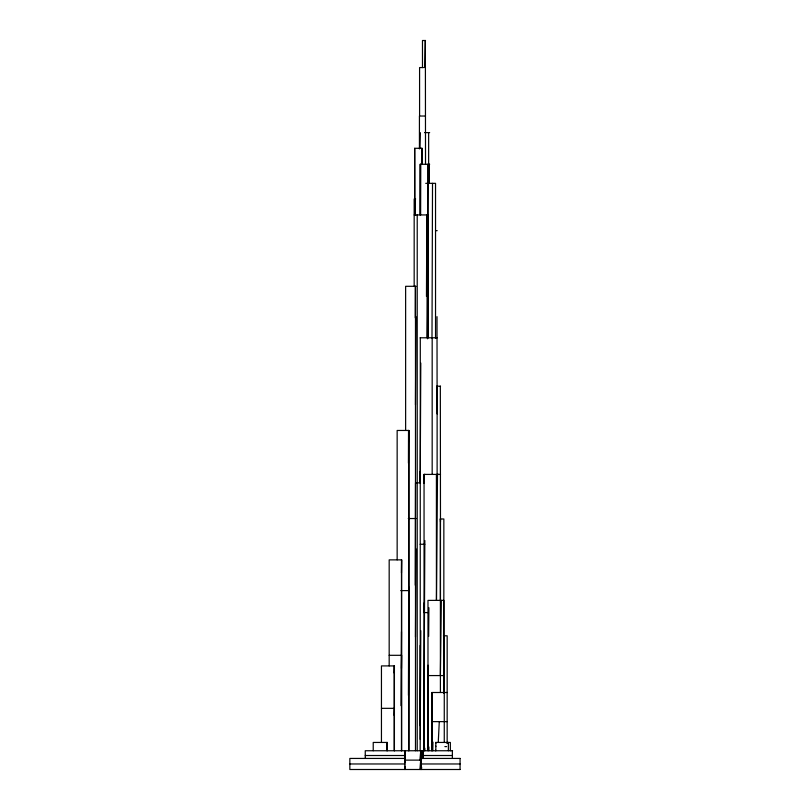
<?xml version="1.0" encoding="UTF-8"?>
<svg xmlns="http://www.w3.org/2000/svg" width="810" height="810" viewBox="0 0 810 810"><rect width="100%" height="100%" fill="white"/><g stroke="black" fill="none" stroke-linecap="round" stroke-linejoin="round"><path stroke-width="1.21" d="M387.018 750.749L387.018 742.446M394.207 750.749L394.207 665.911M394.409 750.749L394.409 665.911L381.449 665.911L381.449 742.446M401.476 750.749L401.476 559.872M401.638 750.749L401.638 559.872L389.175 559.872L389.175 665.911M404.939 758.433L404.939 769.5L404.939 766.189M405.628 430.464L405.628 286.305L416.097 286.305M408.787 750.749L408.787 430.464M420.208 739.368L420.299 337.79M420.137 725.669L420.208 645.398M423.012 758.433L423.012 750.749L422.881 758.433M424.065 750.749L424.055 474.417L440.529 474.417M428.014 675.57L427.984 750.749L427.984 600.382L443.86 600.382L443.86 675.57L427.984 675.57L428.014 665.202M431.933 750.749L431.933 692.499M432.175 474.417L432.175 337.79M435.537 338.428L435.537 183.333L425.726 183.333M435.82 750.749L435.82 742.446L435.82 743.286M440.478 600.058L440.478 518.987M443.667 635.789L443.667 693.269L443.819 683.63M443.819 693.269L443.85 518.987L440.225 518.987M452.365 758.433L452.365 750.749M415.277 317.803L415.348 286.305M415.277 585.205L415.51 482.841L420.208 482.841L420.795 363.012M420.025 214.933L420.096 164.278L429.654 164.278M420.623 214.933L420.765 164.278M421.615 164.278L421.656 148.291L421.656 164.278M424.055 612.583L424.065 602.994L424.065 612.583L428.014 612.583M427.65 337.79L427.984 214.933L414.173 214.933M427.872 337.79L428.044 253.651M408.432 463.168L408.534 430.464M408.432 695.355L408.787 587.088M426.465 296.419L426.819 214.933M427.012 337.79L427.457 214.933M427.508 337.79L428.176 183.333M431.993 337.79L432.52 183.333M401.041 705.652L401.476 631.729M415.479 404.787L415.935 316.558M415.479 637.014L415.935 548.775M420.147 750.749L420.795 630.686M423.751 750.749L424.845 540.523M424.825 750.749L424.845 748.227M408.787 441.582L408.868 430.464L397.153 430.464L397.153 559.872M408.787 601.729L408.868 590.611L400.768 590.611M436.509 600.382L437.501 474.417M428.014 715.341L428.176 695.284M428.662 636.397L428.905 607.702M428.854 750.749L428.895 746.982M431.933 716.739L431.892 721.629L447.16 721.629M431.933 745.868L431.892 750.749L431.892 692.499L447.16 692.499M401.476 572.933L401.638 559.872M401.476 668.371L401.638 655.31L389.175 655.31M440.397 675.57L441.359 600.382M431.933 732.746L432.145 718.915M432.803 750.749L432.955 742.071M394.207 673.029L394.409 665.911M394.207 715.443L394.409 708.335L381.449 708.335M422.597 758.433L422.85 750.749M422.162 758.433L422.536 750.749M438.25 742.446L439.283 721.629M420.755 769.5L422.081 750.749M421.483 769.5L421.625 767.161M435.82 746.03L435.82 746.597M435.78 750.749L435.82 750.181M421.483 750.749L419.914 769.5M419.914 760.124L420.755 750.749M387.018 743.013L387.18 742.446L373.228 742.446L373.228 750.749M387.018 747.164L387.018 746.597M425.523 40.5L422.476 40.5L422.476 67.564M423.438 67.564L419.58 67.564L419.58 116.032M424.764 67.564L425.209 40.5M425.371 116.032L419.428 116.032L419.428 148.908M419.671 132.617L419.691 148.291L420.096 132.617M424.521 132.617L429.654 132.617M414.69 214.792L414.69 148.291L422.293 148.291L422.293 164.278M415.641 199.007L414.173 199.007L414.173 286.305M435.517 230.668L437.208 230.668M420.117 337.79L437.208 337.79M436.691 386.198L440.529 386.198M424.572 474.417L425.088 474.417M438.038 474.417L438.939 474.417M408.25 518.532L416.097 518.532M420.117 544.269L424.825 544.269M443.434 635.789L447.171 635.789L447.16 743.469M435.78 742.446L450.36 742.446L450.36 750.749M444.872 746.597L446.593 746.597M452.577 750.749L365.249 750.749L365.249 758.433M365.249 755.517L405.01 755.517M423.012 755.517L452.365 755.517M460.151 758.433L421.22 758.433L421.22 769.5M404.939 760.124L421.483 760.124M349.849 763.972L404.939 763.972M421.22 763.972L460.07 763.972M460.151 769.5L349.849 769.5L349.849 758.433L405.415 758.433L405.101 750.749M447.009 742.446L447.13 743.013M404.939 750.749L405.071 758.433M404.98 762.473L404.939 750.749M443.779 676.239L443.799 692.671M440.336 386.198L440.478 521.66M436.995 316.649L437.117 413.93M414.69 148.291L414.791 215.46L414.73 199.007M460.07 758.433L460.07 769.5M448.375 742.446L448.375 750.749M444.265 692.499L444.265 742.446M440.397 600.382L440.397 692.499M440.346 518.987L440.346 600.858M437.117 386.198L437.117 475.602M436.408 474.417L436.408 600.382M428.642 132.617L428.642 164.278M427.639 164.278L427.599 338.651M427.548 214.933L427.548 338.661M425.371 40.5L425.523 164.369M420.36 164.278L420.36 214.721M420.208 471.45L420.208 482.841M417.221 214.933L417.221 750.749M415.479 286.305L415.479 750.749M408.868 430.464L408.868 750.749M387.18 742.446L387.18 750.749M429.027 164.278L428.996 183.333L429.067 164.278M424.116 474.417L424.065 483.307L424.065 474.417"/></g></svg>
